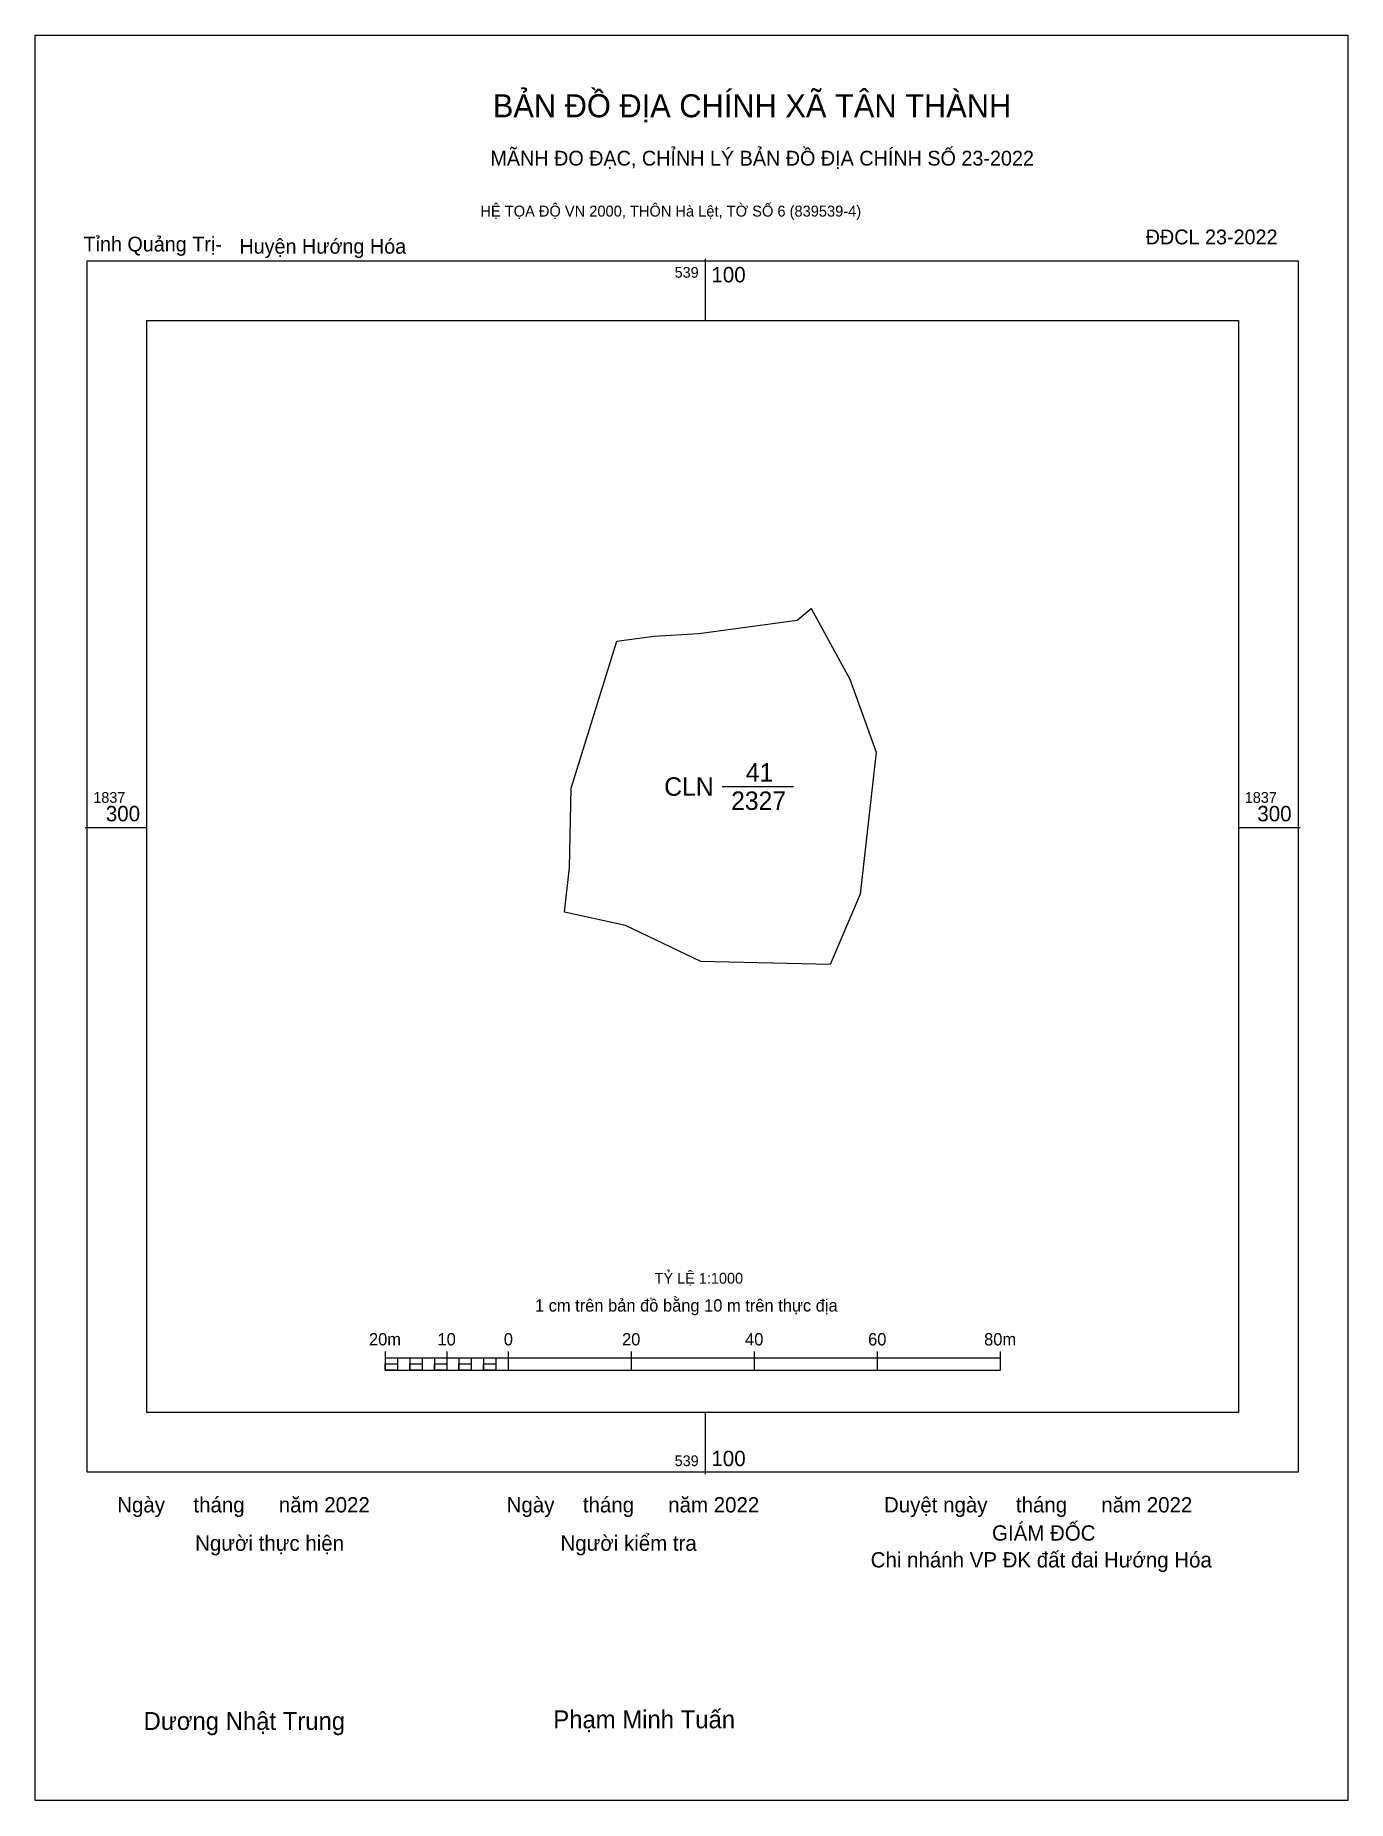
# Model space of a CAD drawing. Extents: x 538991 to 539204, y 1837142 to 1837429.
import ezdxf

# ---------------------------------------------------------------- set-up
doc = ezdxf.new("R2010")
doc.units = 0
for name, color, linetype in [('Level 10', 7, 'Continuous'), ('Level 13', 7, 'Continuous'), ('Level 15', 7, 'Continuous'), ('Level 27', 7, 'Continuous'), ('Level 54', 7, 'Continuous'), ('Level 6', 7, 'Continuous'), ('Level 62', 7, 'Continuous'), ('Level 63', 7, 'Continuous'), ('Level 9', 7, 'Continuous')]:
    doc.layers.add(name, color=color, linetype=linetype)

msp = doc.modelspace()

# ---------------------------------------------------------------- linework, layer by layer
at = {"layer": 'Level 10'}
msp.add_lwpolyline([(539117.24, 1837335.61), (539123.5, 1837324.09), (539127.8, 1837312.24), (539125.2, 1837289.18), (539120.31, 1837277.7), (539099.3, 1837278.22), (539087.03, 1837284.04), (539077.13, 1837286.25), (539077.96, 1837293.47), (539078.22, 1837306.41), (539085.65, 1837330.25), (539091.63, 1837331.08), (539098.96, 1837331.52), (539114.96, 1837333.7)], close=True, dxfattribs=at)
at = {"layer": 'Level 15'}
msp.add_lwpolyline([(538991.09, 1837428.74), (539204.45, 1837428.74), (539204.45, 1837141.83), (538991.09, 1837141.83)], close=True, dxfattribs=at)
at = {"layer": 'Level 27'}
for p, q in [((539117.24, 1837335.61), (539117.23, 1837335.62)), ((539078.22, 1837306.41), (539078.21, 1837306.41)), ((539125.2, 1837289.18), (539125.21, 1837289.18)), ((539099.3, 1837278.22), (539099.29, 1837278.21)), ((539099.3, 1837278.22), (539099.31, 1837278.21))]:
    msp.add_line(p, q, dxfattribs=at)
at = {"layer": 'Level 54'}
msp.add_line((539102.73, 1837306.65), (539114.38, 1837306.65), dxfattribs=at)
at = {"layer": 'Level 62'}
msp.add_lwpolyline([(539009.21, 1837382.4), (539186.72, 1837382.4), (539186.72, 1837204.89), (539009.21, 1837204.89)], close=True, dxfattribs=at)
at = {"layer": 'Level 63'}
for p, q in [((539100, 1837392.4), (539100, 1837382.4)), ((538999.21, 1837300), (539009.21, 1837300)), ((539186.72, 1837300), (539196.72, 1837300)), ((539047.97, 1837214.82), (539047.97, 1837211.82)), ((539057.97, 1837214.82), (539057.97, 1837211.82)), ((539067.97, 1837214.82), (539067.97, 1837211.82)), ((539087.97, 1837214.82), (539087.97, 1837211.82)), ((539107.97, 1837214.82), (539107.97, 1837211.82)), ((539127.97, 1837214.82), (539127.97, 1837211.82)), ((539147.97, 1837214.82), (539147.97, 1837211.82)), ((539047.97, 1837213.82), (539147.97, 1837213.82)), ((539047.97, 1837211.82), (539147.97, 1837211.82)), ((539049.97, 1837213.82), (539049.97, 1837211.82)), ((539051.97, 1837213.82), (539051.97, 1837211.82)), ((539053.97, 1837213.82), (539053.97, 1837211.82)), ((539055.97, 1837213.82), (539055.97, 1837211.82)), ((539057.97, 1837213.82), (539057.97, 1837211.82)), ((539059.97, 1837213.82), (539059.97, 1837211.82)), ((539061.97, 1837213.82), (539061.97, 1837211.82)), ((539063.97, 1837213.82), (539063.97, 1837211.82)), ((539065.97, 1837213.82), (539065.97, 1837211.82)), ((539067.97, 1837213.82), (539067.97, 1837211.82)), ((539100, 1837204.89), (539100, 1837194.89))]:
    msp.add_line(p, q, dxfattribs=at)
for points in [[(538999.52, 1837392.09), (539196.41, 1837392.09), (539196.41, 1837195.2), (538999.52, 1837195.2)], [(539047.97, 1837212.82), (539049.97, 1837212.82), (539049.97, 1837211.82), (539047.97, 1837211.82)], [(539047.97, 1837212.82), (539049.97, 1837212.82), (539049.97, 1837211.82), (539047.97, 1837211.82)], [(539051.97, 1837212.82), (539053.97, 1837212.82), (539053.97, 1837211.82), (539051.97, 1837211.82)], [(539055.97, 1837212.82), (539057.97, 1837212.82), (539057.97, 1837211.82), (539055.97, 1837211.82)], [(539059.97, 1837212.82), (539061.97, 1837212.82), (539061.97, 1837211.82), (539059.97, 1837211.82)], [(539063.97, 1837212.82), (539065.97, 1837212.82), (539065.97, 1837211.82), (539063.97, 1837211.82)]]:
    msp.add_lwpolyline(points, close=True, dxfattribs=at)

# ---------------------------------------------------------------- texts
at = {"layer": 'Level 13'}
for s, p in [('41', (539106.61, 1837307.45)), ('CLN', (539093.34, 1837305.15)), ('2327', (539104.22, 1837302.85))]:
    msp.add_text(s, height=3, dxfattribs=at).set_placement(p)
at = {"layer": 'Level 6'}
msp.add_text('TỶ LỆ 1:1000', height=1.7579, dxfattribs=at).set_placement((539091.78, 1837225.85))
at = {"layer": 'Level 63'}
for s, height, p in [('BẢN ĐỒ ĐỊA CHÍNH XÃ TÂN THÀNH', 3.7437, (539065.47, 1837415.42)), ('MÃNH ĐO ĐẠC, CHỈNH LÝ BẢN ĐỒ ĐỊA CHÍNH SỐ 23-2022', 2.4022, (539065.08, 1837407.57)), ('HỆ TỌA ĐỘ VN 2000, THÔN Hà Lệt, TỜ SỐ 6 (839539-4)', 1.7782, (539063.45, 1837399.28)), ('539', 1.75, (539095.03, 1837389.34)), ('100', 2.5, (539101, 1837388.59)), ('1837', 1.75, (539000.52, 1837304)), ('1837', 1.75, (539187.72, 1837304)), ('300', 2.5, (539002.55, 1837301)), ('300', 2.5, (539189.75, 1837301)), ('1 cm trên bản đồ bằng 10 m trên thực địa', 2, (539072.32, 1837221.32)), ('20m', 2, (539045.34, 1837215.82)), ('10', 2, (539056.48, 1837215.82)), ('0', 2, (539067.26, 1837215.82)), ('20', 2, (539086.48, 1837215.82)), ('40', 2, (539106.48, 1837215.82)), ('60', 2, (539126.48, 1837215.82)), ('80m', 2, (539145.34, 1837215.82)), ('539', 1.75, (539095.03, 1837196.2)), ('100', 2.5, (539101, 1837196.2)), ('Ngày     tháng      năm 2022', 2.4883, (539004.41, 1837188.67)), ('Ngày     tháng      năm 2022', 2.4883, (539067.72, 1837188.67)), ('Duyệt ngày     tháng      năm 2022', 2.4883, (539129.06, 1837188.67)), ('Người kiểm tra', 2.4883, (539076.47, 1837182.44)), ('GIÁM ĐỐC', 2.488, (539146.63, 1837184.09)), ('Người thực hiện', 2.4883, (539017.08, 1837182.44)), ('Chi nhánh VP ĐK đất đai Hướng Hóa', 2.4883, (539126.9, 1837179.73)), ('Phạm Minh Tuấn', 2.9024, (539075.3, 1837153.59)), ('Dương Nhật Trung', 2.9024, (539008.7, 1837153.33))]:
    msp.add_text(s, height=height, dxfattribs=at).set_placement(p)
at = {"layer": 'Level 9'}
for s, p in [('Tỉnh Quảng Trị-', (538998.93, 1837393.61)), ('Huyện Hướng Hóa', (539024.27, 1837393.25)), ('ĐĐCL 23-2022', (539171.61, 1837394.77))]:
    msp.add_text(s, height=2.4022, dxfattribs=at).set_placement(p)

doc.saveas('drawing.dxf')
